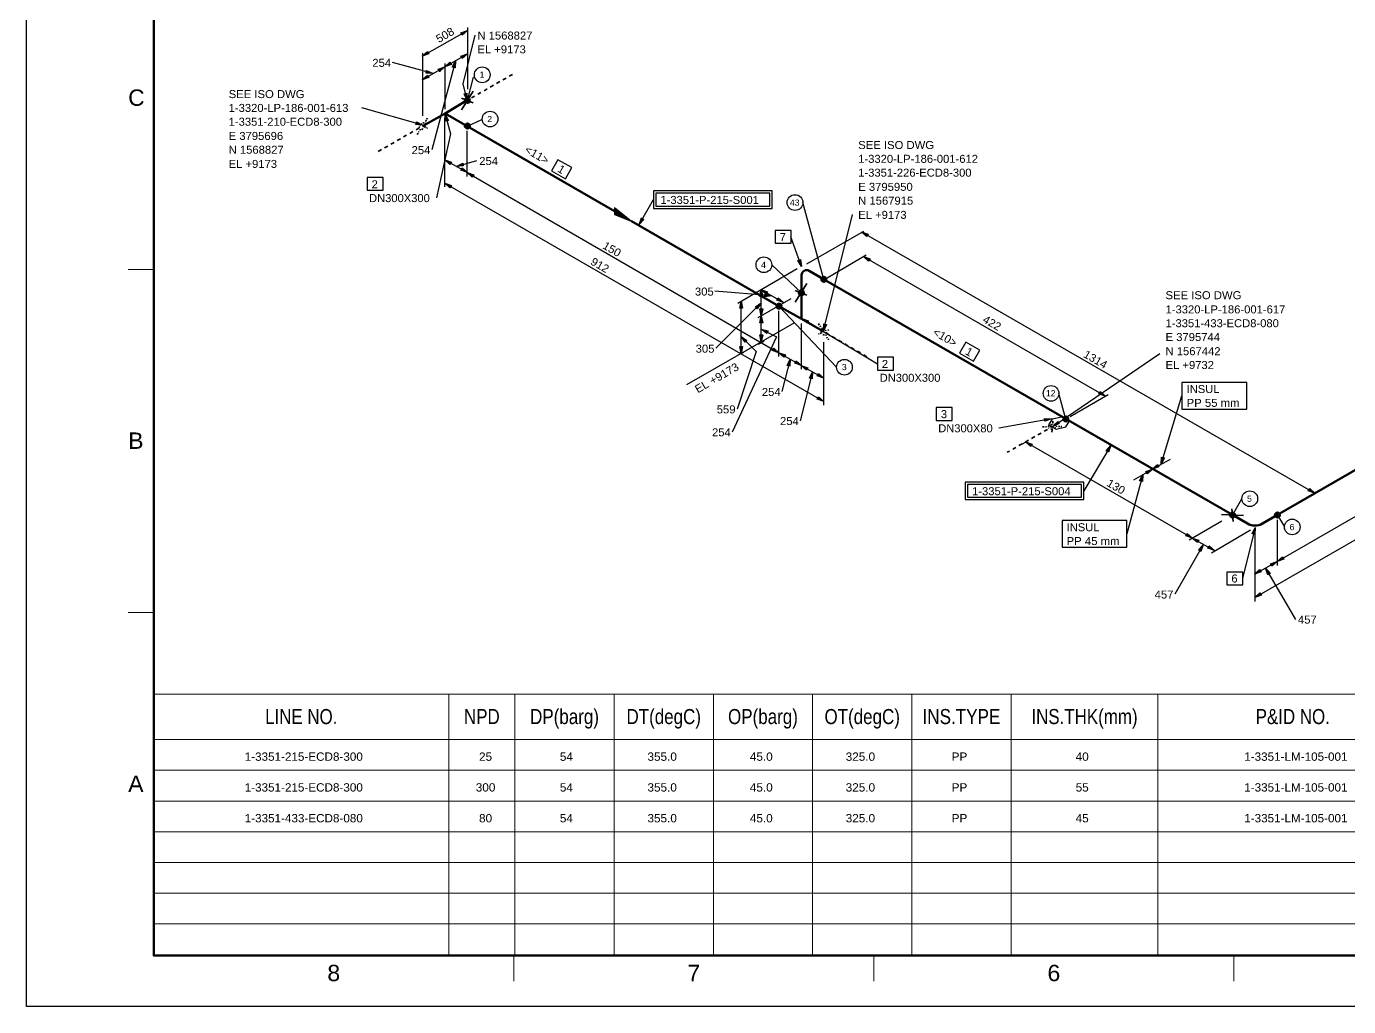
# Model space of a CAD drawing. Header units: inches. Extents: x 0 to 841, y 0 to 594.
# Drawn here: x 0 to 363.5, y 0 to 269.5 of the extents above; entities that cross this region are included whole.
import ezdxf
from ezdxf.enums import TextEntityAlignment as Align
from ezdxf.xclip import XClip

# ---------------------------------------------------------------- set-up
doc = ezdxf.new("R2010")
doc.units = ezdxf.units.IN
doc.header["$MEASUREMENT"] = 0
doc.header["$XCLIPFRAME"] = 0
for name, color, linetype in [('1-3320-LP-186-001-615_MODEL-EMBED 1_DWG$0$Default', 7, 'Continuous'), ('BG BG BG BG BG 2', 7, 'Continuous'), ('BG BG BG BG TITLETEXT', 7, 'Continuous'), ('BG Border', 7, 'Continuous'), ('DIMLINES', 7, 'Continuous'), ('DIMTEXT', 7, 'Continuous'), ('FITTINGS', 7, 'Continuous'), ('ISOTEXT', 7, 'Continuous'), ('NOZZLES', 7, 'Continuous'), ('PIPE', 7, 'Continuous'), ('WELDS', 7, 'Continuous')]:
    doc.layers.add(name, color=color, linetype=linetype)
doc.styles.add('1-3320-LP-186-001-615_MODEL-EMBED 1_DWG$0$Arial', font='arial.ttf')
doc.styles.add('Arial', font='arial.ttf')

# ---------------------------------------------------------------- blocks, each defined once
blk = doc.blocks.new('1-3320-LP-186-001-615_MODEL-EMBED 1_DWG')
at = {"layer": '1-3320-LP-186-001-615_MODEL-EMBED 1_DWG$0$Default', "color": 4, "style": '1-3320-LP-186-001-615_MODEL-EMBED 1_DWG$0$Arial'}
for s, width, p in [('1-3351-215-ECD8-300', 1.00235, (0.938205, -0.115628)), ('25', 1.008516, (3.475116, -0.115628)), ('54', 1.008516, (4.350117, -0.115628)), ('355.0 ', 1.008516, (5.29826, -0.115628)), ('45.0 ', 1.008516, (6.406503, -0.115628)), ('325.0 ', 1.008516, (7.444094, -0.115628)), ('PP', 1.004063, (8.591588, -0.115628)), ('40', 1.008516, (9.933451, -0.115628)), ('1-3351-LM-105-001', 1.002802, (11.758255, -0.115628)), ('Gas', 1.002038, (14.659147, -0.115628)), ('1-3351-215-ECD8-300', 1.00235, (0.938205, -0.448962)), ('300', 1.008516, (3.43979, -0.448962)), ('54', 1.008516, (4.350117, -0.448962)), ('355.0 ', 1.008516, (5.29826, -0.448962)), ('45.0 ', 1.008516, (6.406503, -0.448962)), ('325.0 ', 1.008516, (7.444094, -0.448962)), ('PP', 1.004063, (8.591588, -0.448962)), ('55', 1.008516, (9.933451, -0.448962)), ('1-3351-LM-105-001', 1.002802, (11.758255, -0.448962)), ('Gas', 1.002038, (14.659147, -0.448962)), ('1-3351-433-ECD8-080', 1.00235, (0.938205, -0.782295)), ('80', 1.008516, (3.475116, -0.782295)), ('54', 1.008516, (4.350117, -0.782295)), ('355.0 ', 1.008516, (5.29826, -0.782295)), ('45.0 ', 1.008516, (6.406503, -0.782295)), ('325.0 ', 1.008516, (7.444094, -0.782295)), ('PP', 1.004063, (8.591588, -0.782295)), ('45', 1.008516, (9.933451, -0.782295)), ('1-3351-LM-105-001', 1.002802, (11.758255, -0.782295)), ('Gas', 1.002038, (14.659147, -0.782295))]:
    blk.add_text(s, height=0.090278, dxfattribs=dict(at, width=width)).set_placement(p, align=Align.TOP_LEFT)

msp = doc.modelspace()

# ---------------------------------------------------------------- hatches: boundary and pattern name
at = {"layer": 'DIMLINES', "linetype": 'Continuous'}
for points in [[(119.8, 267.08), (121.24, 268.36), (119.4, 267.72)], [(110.28, 262.6), (108.84, 261.32), (110.68, 261.96)], [(119.8, 260.68), (121.24, 261.96), (119.4, 261.32)], [(113.64, 257.16), (115.08, 258.44), (113.24, 257.8)], [(116.44, 259.72), (115, 258.44), (116.84, 259.08)], [(117.88, 258.12), (117.96, 260.04), (117.08, 258.28)], [(110.28, 256.12), (108.84, 254.84), (110.68, 255.48)], [(109.88, 256.68), (111.8, 256.52), (110.04, 257.4)], [(116.84, 232.2), (115, 232.84), (116.44, 231.56)], [(119.96, 231.88), (118.2, 231), (120.12, 231.16)], [(119.4, 229.96), (121.24, 229.32), (119.8, 230.6)], [(123, 228.68), (121.16, 229.32), (122.6, 228.04)], [(116.84, 225.8), (115, 226.44), (116.44, 225.16)], [(231.4, 212.36), (229.56, 213), (231, 211.72)], [(231.96, 205.56), (230.12, 206.2), (231.56, 204.92)], [(202.44, 195.24), (202.04, 197.16), (201.64, 195.24)], [(203.8, 196.52), (201.96, 197.16), (203.4, 195.88)], [(196.92, 192.04), (196.52, 193.96), (196.12, 192.04)], [(200.92, 191.88), (202.04, 193.48), (200.44, 192.36)], [(203, 195.16), (204.92, 195.4), (203.08, 195.96)], [(206.28, 194.28), (208.12, 193.64), (206.68, 194.92)], [(201.64, 191.88), (202.04, 189.96), (202.44, 191.88)], [(202.44, 188.04), (202.04, 189.96), (201.64, 188.04)], [(203.96, 185.8), (202.04, 186.28), (203.56, 185.08)], [(198.12, 183.16), (196.52, 184.28), (197.64, 182.68)], [(201.64, 184.68), (202.04, 182.76), (202.44, 184.68)], [(196.12, 181.48), (196.52, 179.56), (196.92, 181.48)], [(205.08, 180.44), (206.92, 179.8), (205.48, 181.08)], [(208.68, 179.16), (206.84, 179.8), (208.28, 178.52)], [(209.88, 176.12), (209.96, 178.04), (209.16, 176.28)], [(211.24, 176.92), (213.08, 176.28), (211.64, 177.56)], [(214.84, 175.64), (213, 176.28), (214.44, 175)], [(216.04, 172.6), (216.12, 174.52), (215.32, 172.76)], [(217.4, 173.4), (219.24, 172.76), (217.8, 174.04)], [(217.4, 167), (219.24, 166.36), (217.8, 167.64)], [(294.84, 168.52), (296.68, 167.88), (295.24, 169.16)], [(276.52, 154.6), (274.68, 155.24), (276.12, 153.96)], [(311, 149.08), (309.56, 147.8), (311.4, 148.44)], [(312.12, 151.08), (311.96, 149.16), (312.92, 150.84)], [(306.84, 144.36), (306.92, 146.28), (306.04, 144.52)], [(308.2, 146.52), (309.64, 147.8), (307.8, 147.16)], [(352.44, 141.8), (354.28, 141.16), (352.84, 142.44)], [(318.76, 129.48), (320.6, 128.84), (319.16, 130.12)], [(322.36, 128.2), (320.52, 128.84), (321.96, 127.56)], [(322.92, 125.16), (323.56, 127), (322.28, 125.56)], [(324.84, 126.04), (326.68, 125.4), (325.24, 126.68)], [(345.32, 123.64), (343.88, 122.36), (345.72, 123)], [(339.08, 120.2), (337.64, 118.92), (339.48, 119.56)], [(341.96, 119.08), (340.68, 120.52), (341.32, 118.68)], [(342.44, 121.08), (343.88, 122.36), (342.04, 121.72)], [(339.16, 113.72), (337.72, 112.44), (339.56, 113.08)]]:
    msp.add_hatch(color=2, dxfattribs=at).paths.add_polyline_path(points)
at = {"layer": 'DIMLINES', "linetype": 'ByBlock'}
h = msp.add_hatch(dxfattribs=at)
h.set_pattern_fill('LINE', scale=25.4, style=0)
h.paths.add_polyline_path([(119.8, 267.08), (121.24, 268.36), (119.4, 267.72)])
h = msp.add_hatch(dxfattribs=at)
h.set_pattern_fill('LINE', scale=25.4, style=0)
h.paths.add_polyline_path([(110.28, 262.6), (108.84, 261.32), (110.68, 261.96)])
h = msp.add_hatch(dxfattribs=at)
h.set_pattern_fill('LINE', scale=25.4, style=0)
h.paths.add_polyline_path([(119.8, 260.68), (121.24, 261.96), (119.4, 261.32)])
h = msp.add_hatch(dxfattribs=at)
h.set_pattern_fill('LINE', scale=25.4, style=0)
h.paths.add_polyline_path([(113.64, 257.16), (115.08, 258.44), (113.24, 257.8)])
h = msp.add_hatch(dxfattribs=at)
h.set_pattern_fill('LINE', scale=25.4, style=0)
h.paths.add_polyline_path([(116.44, 259.72), (115, 258.44), (116.84, 259.08)])
h = msp.add_hatch(dxfattribs=at)
h.set_pattern_fill('LINE', scale=25.4, style=0)
h.paths.add_polyline_path([(117.88, 258.12), (117.96, 260.04), (117.08, 258.28)])
h = msp.add_hatch(dxfattribs=at)
h.set_pattern_fill('LINE', scale=25.4, style=0)
h.paths.add_polyline_path([(110.28, 256.12), (108.84, 254.84), (110.68, 255.48)])
h = msp.add_hatch(dxfattribs=at)
h.set_pattern_fill('LINE', scale=25.4, style=0)
h.paths.add_polyline_path([(109.88, 256.68), (111.8, 256.52), (110.04, 257.4)])
h = msp.add_hatch(dxfattribs=at)
h.set_pattern_fill('LINE', scale=25.4, style=0)
h.paths.add_polyline_path([(116.84, 232.2), (115, 232.84), (116.44, 231.56)])
h = msp.add_hatch(dxfattribs=at)
h.set_pattern_fill('LINE', scale=25.4, style=0)
h.paths.add_polyline_path([(119.96, 231.88), (118.2, 231), (120.12, 231.16)])
h = msp.add_hatch(dxfattribs=at)
h.set_pattern_fill('LINE', scale=25.4, style=0)
h.paths.add_polyline_path([(119.4, 229.96), (121.24, 229.32), (119.8, 230.6)])
h = msp.add_hatch(dxfattribs=at)
h.set_pattern_fill('LINE', scale=25.4, style=0)
h.paths.add_polyline_path([(123, 228.68), (121.16, 229.32), (122.6, 228.04)])
h = msp.add_hatch(dxfattribs=at)
h.set_pattern_fill('LINE', scale=25.4, style=0)
h.paths.add_polyline_path([(116.84, 225.8), (115, 226.44), (116.44, 225.16)])
h = msp.add_hatch(dxfattribs=at)
h.set_pattern_fill('LINE', scale=25.4, style=0)
h.paths.add_polyline_path([(231.4, 212.36), (229.56, 213), (231, 211.72)])
h = msp.add_hatch(dxfattribs=at)
h.set_pattern_fill('LINE', scale=25.4, style=0)
h.paths.add_polyline_path([(231.96, 205.56), (230.12, 206.2), (231.56, 204.92)])
h = msp.add_hatch(dxfattribs=at)
h.set_pattern_fill('LINE', scale=25.4, style=0)
h.paths.add_polyline_path([(202.44, 195.24), (202.04, 197.16), (201.64, 195.24)])
h = msp.add_hatch(dxfattribs=at)
h.set_pattern_fill('LINE', scale=25.4, style=0)
h.paths.add_polyline_path([(203.8, 196.52), (201.96, 197.16), (203.4, 195.88)])
h = msp.add_hatch(dxfattribs=at)
h.set_pattern_fill('LINE', scale=25.4, style=0)
h.paths.add_polyline_path([(196.92, 192.04), (196.52, 193.96), (196.12, 192.04)])
h = msp.add_hatch(dxfattribs=at)
h.set_pattern_fill('LINE', scale=25.4, style=0)
h.paths.add_polyline_path([(200.92, 191.88), (202.04, 193.48), (200.44, 192.36)])
h = msp.add_hatch(dxfattribs=at)
h.set_pattern_fill('LINE', scale=25.4, style=0)
h.paths.add_polyline_path([(203, 195.16), (204.92, 195.4), (203.08, 195.96)])
h = msp.add_hatch(dxfattribs=at)
h.set_pattern_fill('LINE', scale=25.4, style=0)
h.paths.add_polyline_path([(206.28, 194.28), (208.12, 193.64), (206.68, 194.92)])
h = msp.add_hatch(dxfattribs=at)
h.set_pattern_fill('LINE', scale=25.4, style=0)
h.paths.add_polyline_path([(201.64, 191.88), (202.04, 189.96), (202.44, 191.88)])
h = msp.add_hatch(dxfattribs=at)
h.set_pattern_fill('LINE', scale=25.4, style=0)
h.paths.add_polyline_path([(202.44, 188.04), (202.04, 189.96), (201.64, 188.04)])
h = msp.add_hatch(dxfattribs=at)
h.set_pattern_fill('LINE', scale=25.4, style=0)
h.paths.add_polyline_path([(203.96, 185.8), (202.04, 186.28), (203.56, 185.08)])
h = msp.add_hatch(dxfattribs=at)
h.set_pattern_fill('LINE', scale=25.4, style=0)
h.paths.add_polyline_path([(198.12, 183.16), (196.52, 184.28), (197.64, 182.68)])
h = msp.add_hatch(dxfattribs=at)
h.set_pattern_fill('LINE', scale=25.4, style=0)
h.paths.add_polyline_path([(201.64, 184.68), (202.04, 182.76), (202.44, 184.68)])
h = msp.add_hatch(dxfattribs=at)
h.set_pattern_fill('LINE', scale=25.4, style=0)
h.paths.add_polyline_path([(196.12, 181.48), (196.52, 179.56), (196.92, 181.48)])
h = msp.add_hatch(dxfattribs=at)
h.set_pattern_fill('LINE', scale=25.4, style=0)
h.paths.add_polyline_path([(205.08, 180.44), (206.92, 179.8), (205.48, 181.08)])
h = msp.add_hatch(dxfattribs=at)
h.set_pattern_fill('LINE', scale=25.4, style=0)
h.paths.add_polyline_path([(208.68, 179.16), (206.84, 179.8), (208.28, 178.52)])
h = msp.add_hatch(dxfattribs=at)
h.set_pattern_fill('LINE', scale=25.4, style=0)
h.paths.add_polyline_path([(209.88, 176.12), (209.96, 178.04), (209.16, 176.28)])
h = msp.add_hatch(dxfattribs=at)
h.set_pattern_fill('LINE', scale=25.4, style=0)
h.paths.add_polyline_path([(211.24, 176.92), (213.08, 176.28), (211.64, 177.56)])
h = msp.add_hatch(dxfattribs=at)
h.set_pattern_fill('LINE', scale=25.4, style=0)
h.paths.add_polyline_path([(214.84, 175.64), (213, 176.28), (214.44, 175)])
h = msp.add_hatch(dxfattribs=at)
h.set_pattern_fill('LINE', scale=25.4, style=0)
h.paths.add_polyline_path([(216.04, 172.6), (216.12, 174.52), (215.32, 172.76)])
h = msp.add_hatch(dxfattribs=at)
h.set_pattern_fill('LINE', scale=25.4, style=0)
h.paths.add_polyline_path([(217.4, 173.4), (219.24, 172.76), (217.8, 174.04)])
h = msp.add_hatch(dxfattribs=at)
h.set_pattern_fill('LINE', scale=25.4, style=0)
h.paths.add_polyline_path([(217.4, 167), (219.24, 166.36), (217.8, 167.64)])
h = msp.add_hatch(dxfattribs=at)
h.set_pattern_fill('LINE', scale=25.4, style=0)
h.paths.add_polyline_path([(294.84, 168.52), (296.68, 167.88), (295.24, 169.16)])
h = msp.add_hatch(dxfattribs=at)
h.set_pattern_fill('LINE', scale=25.4, style=0)
h.paths.add_polyline_path([(276.52, 154.6), (274.68, 155.24), (276.12, 153.96)])
h = msp.add_hatch(dxfattribs=at)
h.set_pattern_fill('LINE', scale=25.4, style=0)
h.paths.add_polyline_path([(311, 149.08), (309.56, 147.8), (311.4, 148.44)])
h = msp.add_hatch(dxfattribs=at)
h.set_pattern_fill('LINE', scale=25.4, style=0)
h.paths.add_polyline_path([(312.12, 151.08), (311.96, 149.16), (312.92, 150.84)])
h = msp.add_hatch(dxfattribs=at)
h.set_pattern_fill('LINE', scale=25.4, style=0)
h.paths.add_polyline_path([(306.84, 144.36), (306.92, 146.28), (306.04, 144.52)])
h = msp.add_hatch(dxfattribs=at)
h.set_pattern_fill('LINE', scale=25.4, style=0)
h.paths.add_polyline_path([(308.2, 146.52), (309.64, 147.8), (307.8, 147.16)])
h = msp.add_hatch(dxfattribs=at)
h.set_pattern_fill('LINE', scale=25.4, style=0)
h.paths.add_polyline_path([(352.44, 141.8), (354.28, 141.16), (352.84, 142.44)])
h = msp.add_hatch(dxfattribs=at)
h.set_pattern_fill('LINE', scale=25.4, style=0)
h.paths.add_polyline_path([(318.76, 129.48), (320.6, 128.84), (319.16, 130.12)])
h = msp.add_hatch(dxfattribs=at)
h.set_pattern_fill('LINE', scale=25.4, style=0)
h.paths.add_polyline_path([(322.36, 128.2), (320.52, 128.84), (321.96, 127.56)])
h = msp.add_hatch(dxfattribs=at)
h.set_pattern_fill('LINE', scale=25.4, style=0)
h.paths.add_polyline_path([(322.92, 125.16), (323.56, 127), (322.28, 125.56)])
h = msp.add_hatch(dxfattribs=at)
h.set_pattern_fill('LINE', scale=25.4, style=0)
h.paths.add_polyline_path([(324.84, 126.04), (326.68, 125.4), (325.24, 126.68)])
h = msp.add_hatch(dxfattribs=at)
h.set_pattern_fill('LINE', scale=25.4, style=0)
h.paths.add_polyline_path([(345.32, 123.64), (343.88, 122.36), (345.72, 123)])
h = msp.add_hatch(dxfattribs=at)
h.set_pattern_fill('LINE', scale=25.4, style=0)
h.paths.add_polyline_path([(339.08, 120.2), (337.64, 118.92), (339.48, 119.56)])
h = msp.add_hatch(dxfattribs=at)
h.set_pattern_fill('LINE', scale=25.4, style=0)
h.paths.add_polyline_path([(341.96, 119.08), (340.68, 120.52), (341.32, 118.68)])
h = msp.add_hatch(dxfattribs=at)
h.set_pattern_fill('LINE', scale=25.4, style=0)
h.paths.add_polyline_path([(342.44, 121.08), (343.88, 122.36), (342.04, 121.72)])
h = msp.add_hatch(dxfattribs=at)
h.set_pattern_fill('LINE', scale=25.4, style=0)
h.paths.add_polyline_path([(339.16, 113.72), (337.72, 112.44), (339.56, 113.08)])
at = {"layer": 'ISOTEXT', "linetype": 'Continuous'}
for points in [[(120.36, 251), (121.16, 249.24), (121.08, 251.16)], [(116.04, 243.64), (115.16, 245.4), (115.24, 243.48)], [(107.08, 242.52), (109, 242.36), (107.24, 243.24)], [(169.08, 216.84), (168.44, 215), (169.72, 216.44)], [(212.12, 205.16), (213.08, 203.48), (212.84, 205.4)], [(215, 188.6), (213.16, 189.24), (214.6, 187.96)], [(219.24, 187.72), (219.16, 185.8), (219.96, 187.56)], [(280.04, 160.92), (281.88, 161.64), (279.96, 161.72)], [(283.56, 160.84), (282.2, 159.48), (283.96, 160.28)], [(297.48, 152.44), (298.12, 154.28), (296.84, 152.84)], [(337.72, 129.8), (337.8, 131.72), (337, 129.96)]]:
    msp.add_hatch(color=2, dxfattribs=at).paths.add_polyline_path(points)
at = {"layer": 'ISOTEXT', "linetype": 'ByBlock'}
h = msp.add_hatch(dxfattribs=at)
h.set_pattern_fill('LINE', scale=25.4, style=0)
h.paths.add_polyline_path([(120.36, 251), (121.16, 249.24), (121.08, 251.16)])
h = msp.add_hatch(dxfattribs=at)
h.set_pattern_fill('LINE', scale=25.4, style=0)
h.paths.add_polyline_path([(116.04, 243.64), (115.16, 245.4), (115.24, 243.48)])
h = msp.add_hatch(dxfattribs=at)
h.set_pattern_fill('LINE', scale=25.4, style=0)
h.paths.add_polyline_path([(107.08, 242.52), (109, 242.36), (107.24, 243.24)])
h = msp.add_hatch(dxfattribs=at)
h.set_pattern_fill('LINE', scale=25.4, style=0)
h.paths.add_polyline_path([(169.08, 216.84), (168.44, 215), (169.72, 216.44)])
h = msp.add_hatch(dxfattribs=at)
h.set_pattern_fill('LINE', scale=25.4, style=0)
h.paths.add_polyline_path([(212.12, 205.16), (213.08, 203.48), (212.84, 205.4)])
h = msp.add_hatch(dxfattribs=at)
h.set_pattern_fill('LINE', scale=25.4, style=0)
h.paths.add_polyline_path([(215, 188.6), (213.16, 189.24), (214.6, 187.96)])
h = msp.add_hatch(dxfattribs=at)
h.set_pattern_fill('LINE', scale=25.4, style=0)
h.paths.add_polyline_path([(219.24, 187.72), (219.16, 185.8), (219.96, 187.56)])
h = msp.add_hatch(dxfattribs=at)
h.set_pattern_fill('LINE', scale=25.4, style=0)
h.paths.add_polyline_path([(280.04, 160.92), (281.88, 161.64), (279.96, 161.72)])
h = msp.add_hatch(dxfattribs=at)
h.set_pattern_fill('LINE', scale=25.4, style=0)
h.paths.add_polyline_path([(283.56, 160.84), (282.2, 159.48), (283.96, 160.28)])
h = msp.add_hatch(dxfattribs=at)
h.set_pattern_fill('LINE', scale=25.4, style=0)
h.paths.add_polyline_path([(297.48, 152.44), (298.12, 154.28), (296.84, 152.84)])
h = msp.add_hatch(dxfattribs=at)
h.set_pattern_fill('LINE', scale=25.4, style=0)
h.paths.add_polyline_path([(337.72, 129.8), (337.8, 131.72), (337, 129.96)])
at = {"layer": 'NOZZLES', "linetype": 'Continuous'}
h = msp.add_hatch(color=7, dxfattribs=at)
edge = h.paths.add_edge_path()
edge.add_arc((121.24, 249.16), 0.76, 0, 360)
at = {"layer": 'NOZZLES', "linetype": 'ByBlock'}
h = msp.add_hatch(dxfattribs=at)
h.set_pattern_fill('LINE', scale=25.4, style=0)
edge = h.paths.add_edge_path()
edge.add_arc((121.24, 249.16), 0.76, 0, 360)
at = {"layer": 'NOZZLES', "linetype": 'Continuous'}
h = msp.add_hatch(color=7, dxfattribs=at)
edge = h.paths.add_edge_path()
edge.add_arc((121.24, 242.12), 0.76, 0, 360)
at = {"layer": 'NOZZLES', "linetype": 'ByBlock'}
h = msp.add_hatch(dxfattribs=at)
h.set_pattern_fill('LINE', scale=25.4, style=0)
edge = h.paths.add_edge_path()
edge.add_arc((121.24, 242.12), 0.76, 0, 360)
at = {"layer": 'NOZZLES', "linetype": 'Continuous'}
h = msp.add_hatch(color=7, dxfattribs=at)
edge = h.paths.add_edge_path()
edge.add_arc((219.24, 199.96), 0.76, 0, 360)
at = {"layer": 'NOZZLES', "linetype": 'ByBlock'}
h = msp.add_hatch(dxfattribs=at)
h.set_pattern_fill('LINE', scale=25.4, style=0)
edge = h.paths.add_edge_path()
edge.add_arc((219.24, 199.96), 0.76, 0, 360)
at = {"layer": 'NOZZLES', "linetype": 'Continuous'}
h = msp.add_hatch(color=7, dxfattribs=at)
edge = h.paths.add_edge_path()
edge.add_arc((213.08, 196.28), 0.76, 0, 360)
at = {"layer": 'NOZZLES', "linetype": 'ByBlock'}
h = msp.add_hatch(dxfattribs=at)
h.set_pattern_fill('LINE', scale=25.4, style=0)
edge = h.paths.add_edge_path()
edge.add_arc((213.08, 196.28), 0.76, 0, 360)
at = {"layer": 'NOZZLES', "linetype": 'Continuous'}
h = msp.add_hatch(color=7, dxfattribs=at)
edge = h.paths.add_edge_path()
edge.add_arc((206.92, 192.6), 0.76, 0, 360)
at = {"layer": 'NOZZLES', "linetype": 'ByBlock'}
h = msp.add_hatch(dxfattribs=at)
h.set_pattern_fill('LINE', scale=25.4, style=0)
edge = h.paths.add_edge_path()
edge.add_arc((206.92, 192.6), 0.76, 0, 360)
at = {"layer": 'NOZZLES', "linetype": 'Continuous'}
h = msp.add_hatch(color=7, dxfattribs=at)
edge = h.paths.add_edge_path()
edge.add_arc((285.8, 161.56), 0.76, 0, 360)
at = {"layer": 'NOZZLES', "linetype": 'ByBlock'}
h = msp.add_hatch(dxfattribs=at)
h.set_pattern_fill('LINE', scale=25.4, style=0)
edge = h.paths.add_edge_path()
edge.add_arc((285.8, 161.56), 0.76, 0, 360)
at = {"layer": 'NOZZLES', "linetype": 'Continuous'}
h = msp.add_hatch(color=7, dxfattribs=at)
edge = h.paths.add_edge_path()
edge.add_arc((331.64, 135.16), 0.76, 0, 360)
at = {"layer": 'NOZZLES', "linetype": 'ByBlock'}
h = msp.add_hatch(dxfattribs=at)
h.set_pattern_fill('LINE', scale=25.4, style=0)
edge = h.paths.add_edge_path()
edge.add_arc((331.64, 135.16), 0.76, 0, 360)
at = {"layer": 'NOZZLES', "linetype": 'Continuous'}
h = msp.add_hatch(color=7, dxfattribs=at)
edge = h.paths.add_edge_path()
edge.add_arc((343.96, 135.16), 0.76, 0, 360)
at = {"layer": 'NOZZLES', "linetype": 'ByBlock'}
h = msp.add_hatch(dxfattribs=at)
h.set_pattern_fill('LINE', scale=25.4, style=0)
edge = h.paths.add_edge_path()
edge.add_arc((343.96, 135.16), 0.76, 0, 360)

# ---------------------------------------------------------------- linework, layer by layer
at = {"layer": 'BG BG BG BG BG 2', "color": 2, "linetype": 'Continuous', "lineweight": 15}
for p, q in [((432.98, 85.88), (35, 85.88)), ((116.13, 14.27), (116.13, 85.88)), ((134.31, 14.27), (134.31, 85.88)), ((161.59, 14.27), (161.59, 85.88)), ((188.87, 14.27), (188.87, 85.88)), ((216.16, 14.27), (216.16, 85.88)), ((243.44, 14.27), (243.44, 85.88)), ((270.72, 14.27), (270.72, 85.88)), ((311.11, 14.27), (311.11, 85.88)), ((432.98, 73.42), (35, 73.42)), ((432.98, 64.96), (35, 64.96)), ((432.98, 56.51), (35, 56.51)), ((432.98, 48.06), (35, 48.06)), ((432.98, 39.61), (35, 39.61)), ((432.98, 31.16), (35, 31.16)), ((432.98, 22.71), (35, 22.71))]:
    msp.add_line(p, q, dxfattribs=at)
at = {"layer": 'BG Border', "color": 7, "linetype": 'Continuous', "lineweight": 25}
for p, q in [((0, 0), (0, 594)), ((841, 0), (0, 0))]:
    msp.add_line(p, q, dxfattribs=at)
at = {"layer": 'BG Border', "color": 3, "linetype": 'Continuous', "lineweight": 120}
for p, q in [((35, 14), (35, 580)), ((827, 14), (35, 14))]:
    msp.add_line(p, q, dxfattribs=at)
at = {"layer": 'BG Border', "color": 7, "linetype": 'Continuous', "lineweight": 13}
for p, q in [((27.98, 202.67), (35, 202.67)), ((27.98, 108.33), (35, 108.33)), ((134, 14), (134, 6.98)), ((233, 14), (233, 6.98)), ((332, 14), (332, 6.98))]:
    msp.add_line(p, q, dxfattribs=at)
at = {"layer": 'BG Border', "color": 3, "linetype": 'Continuous', "lineweight": 120}
msp.add_lwpolyline([(827, 580), (35, 580), (35, 14), (827, 14)], close=True, dxfattribs=at)
at = {"layer": 'DIMLINES', "color": 7, "linetype": 'Continuous', "lineweight": 30}
for p, q in [((121.24, 269.24), (121.24, 252.28)), ((108.84, 261.32), (121.24, 268.36)), ((119.4, 267.72), (121.24, 268.36)), ((119.8, 267.08), (119.4, 267.72)), ((121.24, 268.36), (119.8, 267.08)), ((108.84, 261.32), (110.28, 262.6)), ((110.68, 261.96), (108.84, 261.32)), ((108.92, 262.2), (108.92, 244.92)), ((110.28, 262.6), (110.68, 261.96)), ((115, 258.44), (121.24, 261.96)), ((119.4, 261.32), (121.24, 261.96)), ((121.24, 261.96), (119.8, 260.68)), ((111.8, 256.52), (100.68, 259.56)), ((108.84, 254.84), (115.08, 258.44)), ((117.96, 260.04), (111.48, 235.56)), ((113.24, 257.8), (115.08, 258.44)), ((115.08, 258.44), (113.64, 257.16)), ((115, 258.44), (116.44, 259.72)), ((116.84, 259.08), (115, 258.44)), ((115.08, 259.32), (115.08, 246.76)), ((116.44, 259.72), (116.84, 259.08)), ((117.08, 258.28), (117.96, 260.04)), ((117.88, 258.12), (117.08, 258.28)), ((117.96, 260.04), (117.88, 258.12)), ((119.8, 260.68), (119.4, 261.32)), ((108.84, 254.84), (110.28, 256.12)), ((110.68, 255.48), (108.84, 254.84)), ((109.88, 256.68), (110.04, 257.4)), ((111.8, 256.52), (109.88, 256.68)), ((110.04, 257.4), (111.8, 256.52)), ((110.28, 256.12), (110.68, 255.48)), ((113.64, 257.16), (113.24, 257.8)), ((115, 225.4), (115, 244.36)), ((121.16, 228.28), (121.16, 240.84)), ((115, 232.84), (116.84, 232.2)), ((116.44, 231.56), (115, 232.84)), ((115, 232.84), (121.24, 229.32)), ((337.72, 112.44), (548.52, 234.04)), ((116.84, 232.2), (116.44, 231.56)), ((118.2, 231), (123.8, 232.6)), ((118.2, 231), (119.96, 231.88)), ((120.12, 231.16), (118.2, 231)), ((119.4, 229.96), (119.8, 230.6)), ((121.24, 229.32), (119.4, 229.96)), ((119.8, 230.6), (121.24, 229.32)), ((119.96, 231.88), (120.12, 231.16)), ((121.16, 229.32), (123, 228.68)), ((122.6, 228.04), (121.16, 229.32)), ((121.16, 229.32), (206.92, 179.8)), ((115, 226.44), (116.84, 225.8)), ((116.44, 225.16), (115, 226.44)), ((115, 226.44), (219.24, 166.36)), ((116.84, 225.8), (116.44, 225.16)), ((123, 228.68), (122.6, 228.04)), ((230.12, 213.16), (214.44, 204.12)), ((229.56, 213), (231.4, 212.36)), ((231, 211.72), (229.56, 213)), ((229.56, 213), (354.28, 141.16)), ((231.4, 212.36), (231, 211.72)), ((343.88, 122.36), (490.92, 207.24)), ((230.92, 206.6), (220.2, 200.28)), ((230.12, 206.2), (231.96, 205.56)), ((231.56, 204.92), (230.12, 206.2)), ((230.12, 206.2), (296.68, 167.88)), ((231.96, 205.56), (231.56, 204.92)), ((195.64, 193.4), (211.96, 202.92)), ((204.92, 195.4), (189.32, 196.68)), ((201.64, 195.24), (202.04, 197.16)), ((201.96, 197.16), (203.8, 196.52)), ((203.4, 195.88), (201.96, 197.16)), ((201.96, 197.16), (208.12, 193.64)), ((202.04, 197.16), (202.44, 195.24)), ((202.04, 189.96), (202.04, 197.16)), ((203.8, 196.52), (203.4, 195.88)), ((202.04, 193.48), (189.56, 181)), ((196.12, 192.04), (196.52, 193.96)), ((196.52, 193.96), (196.92, 192.04)), ((196.52, 179.56), (196.52, 193.96)), ((200.44, 192.36), (202.04, 193.48)), ((202.04, 193.48), (200.92, 191.88)), ((201.16, 189.48), (210.28, 194.68)), ((202.44, 195.24), (201.64, 195.24)), ((203, 195.16), (203.08, 195.96)), ((204.92, 195.4), (203, 195.16)), ((203.08, 195.96), (204.92, 195.4)), ((206.28, 194.28), (206.68, 194.92)), ((208.12, 193.64), (206.28, 194.28)), ((206.68, 194.92), (208.12, 193.64)), ((196.92, 192.04), (196.12, 192.04)), ((200.92, 191.88), (200.44, 192.36)), ((202.04, 189.96), (201.64, 191.88)), ((201.64, 191.88), (202.44, 191.88)), ((201.64, 188.04), (202.04, 189.96)), ((202.44, 191.88), (202.04, 189.96)), ((202.04, 189.96), (202.44, 188.04)), ((202.04, 182.76), (202.04, 189.96)), ((206.92, 178.76), (206.92, 191.32)), ((211, 187.88), (197.8, 180.28)), ((202.44, 188.04), (201.64, 188.04)), ((202.04, 186.28), (203.96, 185.8)), ((203.56, 185.08), (202.04, 186.28)), ((202.04, 186.28), (206.2, 184.2)), ((203.96, 185.8), (203.56, 185.08)), ((213.08, 175.24), (213.08, 187.8)), ((206.2, 184.2), (194.04, 157.96)), ((196.52, 184.28), (198.12, 183.16)), ((197.64, 182.68), (196.52, 184.28)), ((196.52, 184.28), (200.68, 180.12)), ((198.12, 183.16), (197.64, 182.68)), ((201.24, 182.12), (202.84, 183)), ((202.04, 182.76), (201.64, 184.68)), ((201.64, 184.68), (202.44, 184.68)), ((202.44, 184.68), (202.04, 182.76)), ((219.24, 165.4), (219.24, 182.68)), ((197.8, 180.28), (181.48, 170.92)), ((200.68, 180.12), (195.4, 164.28)), ((195.64, 179.08), (197.24, 179.96)), ((196.52, 179.56), (196.12, 181.48)), ((196.12, 181.48), (196.92, 181.48)), ((196.92, 181.48), (196.52, 179.56)), ((205.08, 180.44), (205.48, 181.08)), ((206.92, 179.8), (205.08, 180.44)), ((205.48, 181.08), (206.92, 179.8)), ((206.84, 179.8), (208.68, 179.16)), ((208.28, 178.52), (206.84, 179.8)), ((206.84, 179.8), (213.08, 176.28)), ((208.68, 179.16), (208.28, 178.52)), ((209.96, 178.04), (207.72, 169.08)), ((209.16, 176.28), (209.96, 178.04)), ((209.88, 176.12), (209.16, 176.28)), ((209.96, 178.04), (209.88, 176.12)), ((211.24, 176.92), (211.64, 177.56)), ((213.08, 176.28), (211.24, 176.92)), ((211.64, 177.56), (213.08, 176.28)), ((216.12, 174.52), (212.76, 161.08)), ((213, 176.28), (214.84, 175.64)), ((214.44, 175), (213, 176.28)), ((213, 176.28), (219.24, 172.76)), ((214.84, 175.64), (214.44, 175)), ((215.32, 172.76), (216.12, 174.52)), ((216.12, 174.52), (216.04, 172.6)), ((216.04, 172.6), (215.32, 172.76)), ((217.4, 173.4), (217.8, 174.04)), ((219.24, 172.76), (217.4, 173.4)), ((217.8, 174.04), (219.24, 172.76)), ((335.56, 171.64), (317.72, 171.64)), ((317.72, 171.64), (317.72, 164.28)), ((335.56, 164.28), (335.56, 171.64)), ((217.4, 167), (217.8, 167.64)), ((217.8, 167.64), (219.24, 166.36)), ((297.4, 168.2), (287, 162.2)), ((294.84, 168.52), (295.24, 169.16)), ((296.68, 167.88), (294.84, 168.52)), ((295.24, 169.16), (296.68, 167.88)), ((311.96, 149.16), (317.72, 167.96)), ((219.24, 166.36), (217.4, 167)), ((317.72, 164.28), (335.56, 164.28)), ((273.88, 154.76), (275.48, 155.64)), ((274.68, 155.24), (276.52, 154.6)), ((276.12, 153.96), (274.68, 155.24)), ((274.68, 155.24), (320.6, 128.84)), ((276.52, 154.6), (276.12, 153.96)), ((309.56, 147.8), (314.52, 150.52)), ((309.56, 147.8), (311, 149.08)), ((311, 149.08), (311.4, 148.44)), ((311.96, 149.16), (312.12, 151.08)), ((312.92, 150.84), (311.96, 149.16)), ((312.12, 151.08), (312.92, 150.84)), ((306.92, 146.28), (302.6, 129.96)), ((304.52, 144.84), (309.64, 147.8)), ((306.04, 144.52), (306.92, 146.28)), ((306.92, 146.28), (306.84, 144.36)), ((307.8, 147.16), (309.64, 147.8)), ((308.2, 146.52), (307.8, 147.16)), ((309.64, 147.8), (308.2, 146.52)), ((310.36, 147.32), (308.76, 148.2)), ((310.36, 147.32), (308.76, 148.2)), ((311.4, 148.44), (309.56, 147.8)), ((306.84, 144.36), (306.04, 144.52)), ((352.44, 141.8), (352.84, 142.44)), ((354.28, 141.16), (352.44, 141.8)), ((352.84, 142.44), (354.28, 141.16)), ((354.84, 141.56), (353.24, 140.68)), ((302.6, 133.64), (284.76, 133.64)), ((284.76, 133.64), (284.76, 126.28)), ((302.6, 126.28), (302.6, 133.64)), ((319.72, 128.36), (328.68, 133.56)), ((325.88, 124.76), (336.6, 131.08)), ((343.96, 121.32), (343.96, 133.88)), ((318.76, 129.48), (319.16, 130.12)), ((320.6, 128.84), (318.76, 129.48)), ((319.16, 130.12), (320.6, 128.84)), ((320.52, 128.84), (322.36, 128.2)), ((321.96, 127.56), (320.52, 128.84)), ((320.52, 128.84), (326.68, 125.4)), ((322.36, 128.2), (321.96, 127.56)), ((337.8, 111.4), (337.8, 130.36)), ((284.76, 126.28), (302.6, 126.28)), ((323.56, 127), (315.72, 113.4)), ((322.28, 125.56), (323.56, 127)), ((322.92, 125.16), (322.28, 125.56)), ((323.56, 127), (322.92, 125.16)), ((324.84, 126.04), (325.24, 126.68)), ((326.68, 125.4), (324.84, 126.04)), ((325.24, 126.68), (326.68, 125.4)), ((343.88, 122.36), (345.32, 123.64)), ((345.32, 123.64), (345.72, 123)), ((337.64, 118.92), (343.88, 122.36)), ((337.64, 118.92), (339.08, 120.2)), ((339.08, 120.2), (339.48, 119.56)), ((340.68, 120.52), (341.96, 119.08)), ((341.32, 118.68), (340.68, 120.52)), ((340.68, 120.52), (348.92, 106.44)), ((342.04, 121.72), (343.88, 122.36)), ((342.44, 121.08), (342.04, 121.72)), ((343.88, 122.36), (342.44, 121.08)), ((345.72, 123), (343.88, 122.36)), ((339.48, 119.56), (337.64, 118.92)), ((341.96, 119.08), (341.32, 118.68)), ((337.72, 112.44), (339.16, 113.72)), ((339.56, 113.08), (337.72, 112.44)), ((339.16, 113.72), (339.56, 113.08))]:
    msp.add_line(p, q, dxfattribs=at)
at = {"layer": 'ELBO', "color": 3, "linetype": 'Continuous', "lineweight": 50}
for centre, radius, start, end in [((214.51, 201.1), 1.39, 60.018, 180), ((337.78, 136.41), 4.16, 240.018, 299.982)]:
    msp.add_arc(centre, radius, start, end, dxfattribs=at)
at = {"layer": 'FITTINGS', "color": 2, "linetype": 'Continuous', "lineweight": 30}
for p, q in [((166.3, 216), (161.7, 219.6)), ((161.7, 219.6), (161.7, 217.8)), ((166.3, 216), (161.7, 219.4)), ((161.7, 219.4), (161.7, 217.9)), ((165.9, 216.2), (161.7, 219.4)), ((161.7, 219.4), (161.7, 218)), ((165.5, 216.5), (161.7, 219.2)), ((161.7, 219.2), (161.7, 218.2)), ((165, 216.7), (161.7, 219.1)), ((161.7, 219.1), (161.7, 218.2)), ((164.6, 217), (161.7, 219)), ((161.7, 219), (161.7, 218.4)), ((164.2, 217.3), (161.7, 218.9)), ((161.7, 218.9), (161.7, 218.5)), ((163.8, 217.5), (161.7, 218.8)), ((161.7, 218.8), (161.7, 218.6)), ((161.7, 218.6), (163.3, 217.8)), ((163.3, 217.8), (161.7, 218.6)), ((161.7, 218.5), (163.8, 217.5)), ((161.7, 218.4), (164.2, 217.3)), ((161.7, 218.2), (165, 216.7)), ((161.7, 218.2), (164.6, 217)), ((161.7, 218), (165.5, 216.5)), ((161.7, 217.9), (165.9, 216.2)), ((161.7, 217.8), (166.3, 216))]:
    msp.add_line(p, q, dxfattribs=at)
at = {"layer": 'ISOTEXT', "color": 7, "linetype": 'Continuous', "lineweight": 30}
for p, q in [((120.04, 253.72), (123.4, 267.08)), ((121.24, 249.16), (122.92, 255.56)), ((121.16, 249.24), (120.04, 253.72)), ((120.36, 251), (121.08, 251.16)), ((121.16, 249.24), (120.36, 251)), ((121.08, 251.16), (121.16, 249.24)), ((109, 242.36), (92.2, 247.16)), ((115.16, 245.4), (116.6, 239.96)), ((115.16, 245.4), (116.04, 243.64)), ((115.24, 243.48), (115.16, 245.4)), ((116.04, 243.64), (115.24, 243.48)), ((121.24, 242.12), (125.24, 243.96)), ((107.08, 242.52), (107.24, 243.24)), ((109, 242.36), (107.08, 242.52)), ((107.24, 243.24), (109, 242.36)), ((116.6, 239.96), (112.76, 222.36)), ((146.12, 232.84), (144.36, 229.8)), ((149.96, 230.68), (146.12, 232.84)), ((144.36, 229.8), (148.2, 227.64)), ((148.2, 227.64), (149.96, 230.68)), ((98.04, 227.96), (93.64, 227.96)), ((93.64, 227.96), (93.64, 224.44)), ((98.04, 224.44), (98.04, 227.96)), ((93.64, 224.44), (98.04, 224.44)), ((168.44, 215), (172.44, 221.88)), ((205.08, 224.28), (172.44, 224.28)), ((172.44, 224.28), (172.44, 219.48)), ((204.44, 223.64), (173.08, 223.64)), ((173.08, 223.64), (173.08, 220.12)), ((204.44, 220.12), (204.44, 223.64)), ((205.08, 219.48), (205.08, 224.28)), ((172.44, 219.48), (205.08, 219.48)), ((173.08, 220.12), (204.44, 220.12)), ((219.24, 199.96), (213.48, 221.08)), ((168.44, 215), (169.08, 216.84)), ((169.72, 216.44), (168.44, 215)), ((169.08, 216.84), (169.72, 216.44)), ((219.16, 185.8), (227.16, 217.8)), ((210.28, 213.4), (205.88, 213.4)), ((205.88, 213.4), (205.88, 209.88)), ((213.08, 203.48), (210.2, 211.64)), ((210.28, 209.88), (210.28, 213.4)), ((205.88, 209.88), (210.28, 209.88)), ((213.08, 196.28), (204.92, 203.96)), ((212.12, 205.16), (212.84, 205.4)), ((213.08, 203.48), (212.12, 205.16)), ((212.84, 205.4), (213.08, 203.48)), ((206.92, 192.6), (222.76, 175.8)), ((213.16, 189.24), (215, 188.6)), ((214.6, 187.96), (213.16, 189.24)), ((213.16, 189.24), (233.96, 176.76)), ((215, 188.6), (214.6, 187.96)), ((219.16, 185.8), (219.24, 187.72)), ((219.96, 187.56), (219.16, 185.8)), ((219.24, 187.72), (219.96, 187.56)), ((258.28, 182.68), (256.52, 179.64)), ((262.12, 180.52), (258.28, 182.68)), ((238.36, 178.52), (233.96, 178.52)), ((233.96, 178.52), (233.96, 175)), ((238.36, 175), (238.36, 178.52)), ((256.52, 179.64), (260.36, 177.48)), ((260.36, 177.48), (262.12, 180.52)), ((282.2, 159.48), (311.64, 179.56)), ((233.96, 175), (238.36, 175)), ((285.8, 161.56), (283.88, 168.6)), ((254.52, 164.68), (250.12, 164.68)), ((250.12, 164.68), (250.12, 161.16)), ((254.52, 161.16), (254.52, 164.68)), ((250.12, 161.16), (254.52, 161.16)), ((281.88, 161.64), (267.4, 159.08)), ((280.04, 160.92), (279.96, 161.72)), ((279.96, 161.72), (281.88, 161.64)), ((281.88, 161.64), (280.04, 160.92)), ((282.2, 159.48), (283.56, 160.84)), ((283.96, 160.28), (282.2, 159.48)), ((283.56, 160.84), (283.96, 160.28)), ((298.12, 154.28), (290.76, 141.8)), ((296.84, 152.84), (298.12, 154.28)), ((297.48, 152.44), (296.84, 152.84)), ((298.12, 154.28), (297.48, 152.44)), ((290.76, 144.2), (258.12, 144.2)), ((258.12, 144.2), (258.12, 139.4)), ((290.12, 143.56), (258.76, 143.56)), ((258.76, 143.56), (258.76, 140.04)), ((290.12, 140.04), (290.12, 143.56)), ((290.76, 139.4), (290.76, 144.2)), ((258.12, 139.4), (290.76, 139.4)), ((258.76, 140.04), (290.12, 140.04)), ((331.64, 135.16), (334.2, 139.64)), ((343.96, 135.16), (345.88, 131.88)), ((337.8, 131.72), (334.36, 117.72)), ((337, 129.96), (337.8, 131.72)), ((337.8, 131.72), (337.72, 129.8)), ((337.72, 129.8), (337, 129.96)), ((334.44, 119.48), (330.04, 119.48)), ((330.04, 119.48), (330.04, 115.96)), ((334.44, 115.96), (334.44, 119.48)), ((330.04, 115.96), (334.44, 115.96))]:
    msp.add_line(p, q, dxfattribs=at)
at = {"layer": 'ISOTEXT', "color": 2, "linetype": 'Continuous', "lineweight": 30}
for centre in [(125.32, 256.2), (127.48, 244.04), (211.32, 221.08), (202.76, 203.96), (224.92, 175.8), (281.72, 168.6), (336.36, 139.64), (348.04, 131.88)]:
    msp.add_circle(centre, 2.16, dxfattribs=at)
at = {"layer": 'NOZZLES', "color": 7, "linetype": 'Continuous', "lineweight": 25}
for p, q in [((282, 161.5), (281, 160)), ((281, 160), (283.1, 158.8)), ((284.7, 162.1), (282, 161.5)), ((285.8, 161.5), (284.7, 162.1)), ((286.8, 161), (285.8, 161.5)), ((285.8, 159.4), (286.8, 161)), ((283.1, 158.8), (285.8, 159.4))]:
    msp.add_line(p, q, dxfattribs=at)
at = {"layer": 'NOZZLES', "color": 7, "linetype": 'Continuous', "lineweight": 35}
for centre in [(121.24, 249.16), (121.24, 242.12), (219.24, 199.96), (213.08, 196.28), (206.92, 192.6), (285.8, 161.56), (331.64, 135.16), (343.96, 135.16)]:
    msp.add_circle(centre, 0.76, dxfattribs=at)
at = {"layer": 'PIPE', "color": 3, "linetype": 'Continuous', "lineweight": 35}
for p, q in [((131.01, 254.82), (131.88, 255.32)), ((132.75, 255.81), (133.6, 256.3)), ((124.07, 250.84), (124.94, 251.34)), ((125.81, 251.84), (126.68, 252.34)), ((127.54, 252.83), (128.41, 253.33)), ((129.28, 253.83), (130.15, 254.32)), ((121.2, 249.2), (121.47, 249.35)), ((122.34, 249.85), (123.2, 250.35)), ((109.9, 243.8), (109.8, 243.4)), ((110.3, 244.3), (110.1, 244)), ((106.28, 240.6), (105.41, 240.1)), ((108.01, 241.59), (107.15, 241.1)), ((107.4, 242.6), (107.7, 242.6)), ((107.4, 239.8), (107.7, 240.2)), ((107.8, 242.5), (108, 242.5)), ((107.8, 240.4), (108, 240.6)), ((108.1, 242), (108, 241.6)), ((108.1, 241.2), (108.4, 241.1)), ((108.7, 242.8), (108.2, 242.3)), ((108.7, 241.1), (109, 241.4)), ((108.9, 242.1), (108.88, 242.09)), ((109.4, 243), (109, 243)), ((109.4, 241.7), (109.7, 242.2)), ((109.8, 242.6), (109.7, 243)), ((109.9, 241.6), (109.8, 241.7)), ((110.3, 241.5), (110.1, 241.5)), ((99.34, 236.62), (98.47, 236.13)), ((101.07, 237.62), (100.2, 237.12)), ((102.81, 238.61), (101.94, 238.11)), ((104.54, 239.6), (103.67, 239.11)), ((97.6, 235.63), (96.73, 235.13)), ((217.8, 187.8), (218, 187.4)), ((218.2, 187.2), (218.3, 186.9)), ((218.3, 186), (218.4, 186.4)), ((218.6, 185.1), (218.4, 185.6)), ((218.6, 186.5), (219, 186.4)), ((219.4, 186.2), (219.8, 185.8)), ((220, 185.4), (220.1, 185)), ((220.2, 185.9), (220.1, 185.9)), ((220.6, 186.1), (220.4, 186)), ((217.8, 185), (218, 185)), ((218.2, 185), (218.3, 185.1)), ((219.4, 184.6), (219, 184.8)), ((220, 184.6), (219.7, 184.6)), ((219.83, 185.23), (220.7, 184.73)), ((220.2, 183.8), (220.1, 184.1)), ((220.6, 183.3), (220.4, 183.6)), ((221.56, 184.23), (222.43, 183.73)), ((223.29, 183.22), (224.16, 182.72)), ((225.02, 182.22), (225.89, 181.72)), ((226.75, 181.22), (227.62, 180.71)), ((228.48, 180.21), (229.35, 179.71)), ((230.21, 179.21), (231.08, 178.7)), ((282.1, 160.1), (281.6, 159.9)), ((282.2, 161), (282.2, 160.7)), ((282.2, 160.6), (282.2, 160.4)), ((283, 159.9), (282.5, 160.1)), ((277.24, 156.72), (276.37, 156.22)), ((278.98, 157.71), (278.11, 157.22)), ((279.4, 159.4), (279.8, 159.4)), ((280.71, 158.71), (279.85, 158.21)), ((280.2, 159.4), (280.5, 159.4)), ((281.2, 159.8), (280.9, 159.4)), ((281, 159.1), (281.2, 159)), ((282.1, 159.5), (281.58, 159.2)), ((281.7, 158.8), (282.2, 158.8)), ((281.9, 157.9), (281.9, 158.2)), ((282, 158.3), (282, 158.5)), ((282.6, 159), (283, 159.1)), ((283.2, 159.4), (283.2, 159.7)), ((284.1, 159.5), (283.8, 159.5)), ((284.7, 159.5), (284.4, 159.5)), ((270.3, 152.74), (269.7, 152.4)), ((272.03, 153.74), (271.17, 153.24)), ((273.77, 154.73), (272.9, 154.23)), ((275.51, 155.72), (274.64, 155.23))]:
    msp.add_line(p, q, dxfattribs=at)
at = {"layer": 'PIPE', "color": 3, "linetype": 'Continuous', "lineweight": 50}
for p, q in [((115.1, 245.6), (121.2, 249.2)), ((115.1, 245.6), (108.9, 242.1)), ((121.2, 242.1), (115.1, 245.6)), ((161.7, 218.7), (121.2, 242.1)), ((206.9, 192.6), (166.4, 216)), ((213.1, 201.1), (213.1, 196.3)), ((219.2, 200), (215.2, 202.3)), ((285.8, 161.6), (219.2, 200)), ((213.1, 196.3), (213.1, 189.1)), ((213.1, 189.1), (206.9, 192.6)), ((213.1, 189.1), (219.2, 185.6)), ((415.1, 176.3), (344, 135.2)), ((331.6, 135.2), (285.8, 161.6)), ((335.7, 132.8), (331.6, 135.2)), ((344, 135.2), (339.9, 132.8))]:
    msp.add_line(p, q, dxfattribs=at)
at = {"layer": 'WELDS', "color": 7, "linetype": 'Continuous', "lineweight": 35}
for p, q in [((119.6, 246.6), (122.8, 251.7)), ((119.6, 249.8), (122.8, 248.5)), ((214.6, 198.8), (211.4, 193.7)), ((211.4, 196.9), (214.6, 195.6)), ((334.6, 135), (328.6, 135.3)), ((331.8, 133.4), (331.4, 136.9))]:
    msp.add_line(p, q, dxfattribs=at)
for centre in [(121.24, 249.16), (121.24, 242.12), (219.24, 199.96), (213.08, 196.28), (206.92, 192.6), (285.8, 161.56), (331.64, 135.16), (343.96, 135.16)]:
    msp.add_circle(centre, 0.76, dxfattribs=at)

# ---------------------------------------------------------------- block references
at = {"layer": 'NOZZLES', "linetype": 'ByBlock'}
ref = msp.add_blockref('1-3320-LP-186-001-615_MODEL-EMBED 1_DWG', (36.18, 72.81), dxfattribs=dict(at, xscale=25.4, yscale=25.4, zscale=25.4))
XClip(ref).set_block_clipping_path([(-0.029528, -2.19398), (15.699643, 0.003937)])

# ---------------------------------------------------------------- texts
at = {"layer": 'BG BG BG BG TITLETEXT', "color": 4, "style": 'Arial'}
for s, height, width, p in [('LINE NO.', 4.146, 0.800705, (75.57, 79.74)), ('NPD', 4.146, 0.80406, (125.22, 79.74)), ('DP(barg)', 4.146, 0.806291, (147.95, 79.74)), ('DT(degC)', 4.146, 0.805416, (175.23, 79.74)), ('OP(barg)', 4.146, 0.806696, (202.51, 79.74)), ('OT(degC)', 4.146, 0.805802, (229.8, 79.74)), ('INS.TYPE', 4.146, 0.809963, (257.08, 79.74)), ('INS.THK(mm)', 4.1456, 0.803775, (290.92, 79.74)), ('P&ID NO.', 4.146, 0.801737, (348.19, 79.74))]:
    msp.add_text(s, height=height, dxfattribs=dict(at, width=width)).set_placement(p, align=Align.MIDDLE_CENTER)
at = {"layer": 'BG Border', "color": 3, "style": 'Arial'}
for s, width, p in [('C', 0.992063, (27.98, 249.93)), ('B', 1.004063, (27.98, 155.6)), ('A', 1.004063, (27.98, 61.26))]:
    msp.add_text(s, height=4.5, dxfattribs=dict(at, width=width)).set_placement(p, align=Align.MIDDLE_LEFT)
at = {"layer": 'BG Border', "color": 3, "style": 'Arial', "width": 1.008516}
for s, p in [('8', (84.5, 11.48)), ('7', (183.5, 11.48)), ('6', (282.5, 11.48))]:
    msp.add_text(s, height=4.5, dxfattribs=at).set_placement(p, align=Align.TOP_CENTER)
at = {"layer": 'DIMLINES', "color": 2, "style": 'Arial'}
for s, width, p in [('INSUL', 0.999439, (319, 168.7)), ('PP 55 mm', 1.014226, (319, 164.9)), ('INSUL', 0.999439, (286, 130.7)), ('PP 45 mm', 1.014226, (286, 126.9))]:
    msp.add_text(s, height=2.2, dxfattribs=dict(at, width=width)).set_placement(p)
at = {"layer": 'DIMTEXT', "color": 2, "style": 'Arial', "width": 1.008516}
for s, rotation, p in [('508', 30, (113.4, 264.9)), ('150', 330, (158.2, 208.6)), ('912', 330, (154.9, 204.2)), ('422', 330, (262.7, 188.3)), ('1314', 330, (290.4, 178.7)), ('130', 330, (296.8, 143.3))]:
    msp.add_text(s, height=2.2, rotation=rotation, dxfattribs=at).set_placement(p)
for s, p in [('254', (95.1, 258.4)), ('254', (105.9, 234.4)), ('254', (124.5, 231.4)), ('305', (183.8, 195.5)), ('305', (184, 179.8)), ('254', (202.2, 167.9)), ('559', (189.8, 163.1)), ('254', (207.2, 159.9)), ('254', (188.5, 156.8)), ('457', (310.2, 112.2)), ('457', (349.6, 105.3))]:
    msp.add_text(s, height=2.2, dxfattribs=at).set_placement(p)
at = {"layer": 'ISOTEXT', "color": 2, "style": 'Arial'}
for s, height, width, p in [('N 1568827', 2.2, 1.006087, (124, 265.9)), ('EL +9173', 2.2, 1.004902, (124, 262.1)), ('1', 1.7, 1.008516, (124.6, 255.4)), ('SEE ISO DWG', 2.2, 1.00983, (55.6, 249.8)), ('1-3320-LP-186-001-613', 2.2, 1.004063, (55.6, 246)), ('1-3351-210-ECD8-300', 2.2, 1.00235, (55.6, 242.2)), ('2', 1.7, 1.008516, (126.7, 243.2)), ('E 3795696', 2.2, 1.007902, (55.6, 238.3)), ('N 1568827', 2.2, 1.006087, (55.6, 234.5)), ('SEE ISO DWG', 2.2, 1.00983, (228.7, 235.8)), ('EL +9173', 2.2, 1.004902, (55.6, 230.6)), ('1-3320-LP-186-001-612', 2.2, 1.004063, (228.7, 232)), ('1-3351-226-ECD8-300', 2.2, 1.00235, (228.7, 228.2)), ('2', 2.2, 1.008516, (94.9, 225)), ('E 3795950', 2.2, 1.007902, (228.7, 224.3)), ('DN300X300', 2.2, 0.99789, (94.2, 221.2)), ('1-3351-P-215-S001', 2.2, 1.003781, (174.3, 220.7)), ('43', 1.7, 1.008516, (209.9, 220.2)), ('N 1567915', 2.2, 1.006087, (228.7, 220.5)), ('EL +9173', 2.2, 1.004902, (228.7, 216.6)), ('7', 2.2, 1.008516, (207.1, 210.5)), ('4', 1.7, 1.008516, (202, 203.1)), ('SEE ISO DWG', 2.2, 1.00983, (313.2, 194.5)), ('1-3320-LP-186-001-617', 2.2, 1.004063, (313.2, 190.6)), ('1-3351-433-ECD8-080', 2.2, 1.00235, (313.2, 186.8)), ('E 3795744', 2.2, 1.007902, (313.2, 183)), ('N 1567442', 2.2, 1.006087, (313.2, 179.1)), ('3', 1.7, 1.008516, (224.2, 175)), ('2', 2.2, 1.008516, (235.2, 175.6)), ('EL +9732', 2.2, 1.004902, (313.2, 175.3)), ('DN300X300', 2.2, 0.99789, (234.6, 171.8)), ('12', 1.7, 1.008516, (280.3, 167.8)), ('3', 2.2, 1.008516, (251.4, 161.8)), ('DN300X80', 2.2, 0.996682, (250.7, 157.9)), ('1-3351-P-215-S004', 2.2, 1.003781, (260, 140.6)), ('5', 1.7, 1.008516, (335.6, 138.8)), ('6', 1.7, 1.008516, (347.3, 131)), ('6', 2.2, 1.008516, (331.3, 116.6))]:
    msp.add_text(s, height=height, dxfattribs=dict(at, width=width)).set_placement(p)
for s, rotation, width, p in [('<11>', 330, 0.997459, (136.8, 235)), ('1', 330, 1.008516, (145.8, 229.7)), ('<10>', 330, 0.997459, (249, 184.8)), ('1', 330, 1.008516, (257.9, 179.5)), ('EL +9173', 30, 1.004902, (184.6, 168.6))]:
    msp.add_text(s, height=2.2, rotation=rotation, dxfattribs=dict(at, width=width)).set_placement(p)

doc.saveas('drawing.dxf')
